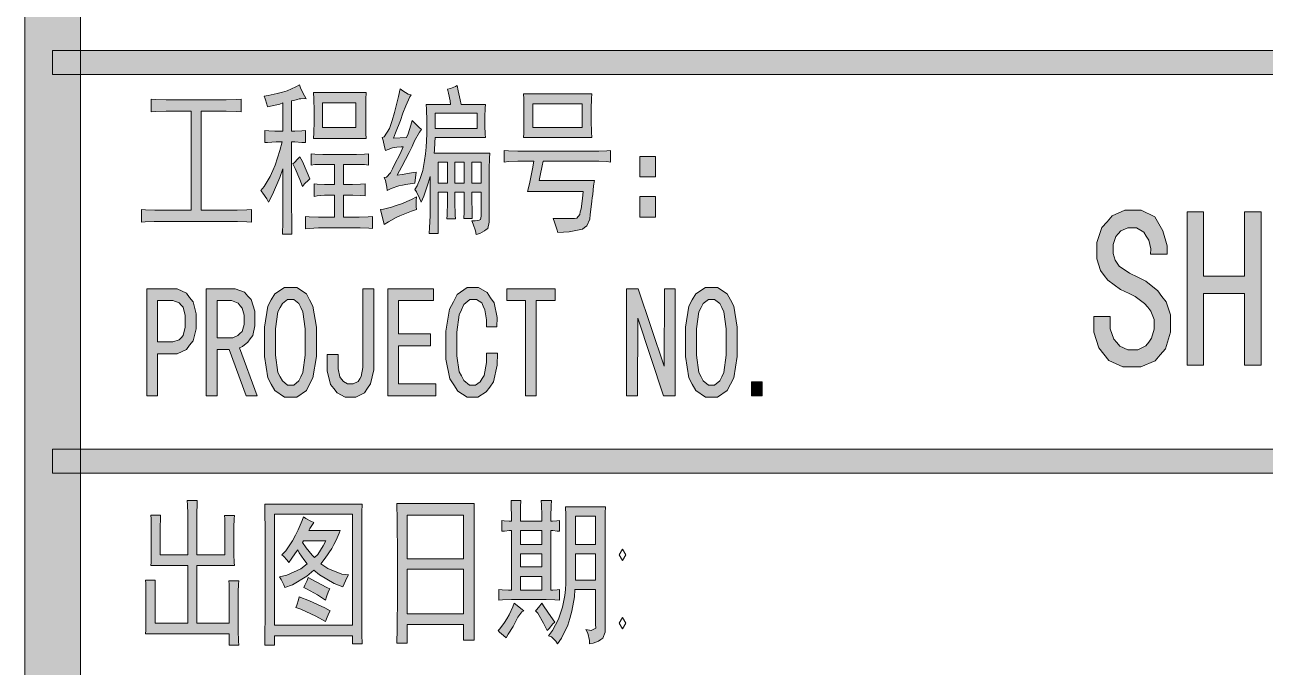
# Model space of a CAD drawing. Header units: millimetres. Extents: x -4415 to 173792, y -78716 to 47289.
# Drawn here: x 160225 to 164888, y -66875 to -64460 of the extents above; entities that cross this region are included whole.
import ezdxf

# ---------------------------------------------------------------- set-up
doc = ezdxf.new("R2010")
doc.units = ezdxf.units.MM

msp = doc.modelspace()

# ---------------------------------------------------------------- hatches: boundary and pattern name
h = msp.add_hatch(color=0)
h.dxf.hatch_style = 2
h.paths.add_polyline_path([(160434.1, -75715.9), (160224.8, -75715.9), (160224.8, 44288.1), (160434.1, 44288.1)])
h = msp.add_hatch(color=0)
h.dxf.hatch_style = 2
h.paths.add_polyline_path([(170791.2, -64555.9), (170791.2, -64646), (160328.9, -64646), (160328.9, -64555.9)])
h = msp.add_hatch(color=0)
h.dxf.hatch_style = 2
h.paths.add_polyline_path([(161124.4, -64727.6), (161139.4, -64725.5), (161173.8, -64718), (161193.1, -64712.6), (161211.4, -64707.2), (161243.6, -64693.3), (161257.5, -64685.8), (161262.9, -64700.8), (161275.8, -64726.6), (161282.2, -64737.3), (161275.8, -64736.2), (161262.9, -64737.3), (161256.4, -64738.4), (161250, -64740.5), (161235, -64743.7), (161227.5, -64744.8), (161227.5, -64859.7), (161239.3, -64859.7), (161266.1, -64858.6), (161280.1, -64857.5), (161280.1, -64902.6), (161266.1, -64901.5), (161239.3, -64899.4), (161227.5, -64899.4), (161227.5, -65106.6), (161227.5, -65133.4), (161228.5, -65202.1), (161228.5, -65246.1), (161193.1, -65246.1), (161194.2, -65202.1), (161195.2, -65134.5), (161195.2, -65109.8), (161195.2, -65001.4), (161183.4, -65033.6), (161155.5, -65096.9), (161140.5, -65125.9), (161134.1, -65114.1), (161120.1, -65092.6), (161112.6, -65083), (161124.4, -65066.9), (161146.9, -65029.3), (161156.6, -65007.8), (161166.3, -64987.4), (161183.4, -64932.7), (161192, -64899.4), (161169.5, -64899.4), (161137.3, -64901.5), (161126.5, -64902.6), (161126.5, -64857.5), (161141.6, -64858.6), (161164.1, -64859.7), (161170.6, -64859.7), (161195.2, -64859.7), (161195.2, -64753.4), (161183.4, -64757.7), (161154.5, -64764.1), (161137.3, -64768.4), (161134.1, -64757.7), (161128.7, -64737.3)])
h = msp.add_hatch(color=0)
h.paths.add_polyline_path([(161507.6, -64713.7), (161506.6, -64739.4), (161506.6, -64786.7), (161506.6, -64808.1), (161506.6, -64828.5), (161506.6, -64868.3), (161507.6, -64887.6), (161310.1, -64887.6), (161311.2, -64866.1), (161312.3, -64823.2), (161312.3, -64802.8), (161312.3, -64783.4), (161311.2, -64738.4), (161310.1, -64713.7)])
h.paths.add_polyline_path([(161469, -64845.7), (161469, -64753.4), (161343.4, -64753.4), (161343.4, -64845.7)])
h = msp.add_hatch(color=0)
h.dxf.hatch_style = 2
h.paths.add_polyline_path([(161677.2, -64723.3), (161671.9, -64729.8), (161656.9, -64764.1), (161646.1, -64792), (161636.5, -64818.9), (161618.2, -64866.1), (161610.7, -64885.4), (161660.1, -64883.3), (161665.4, -64869.3), (161676.2, -64837.1), (161681.5, -64819.9), (161689.1, -64828.5), (161706.2, -64844.6), (161715.9, -64853.2), (161708.4, -64862.9), (161690.1, -64896.2), (161680.5, -64917.6), (161669.7, -64939.1), (161641.8, -64992.8), (161624.6, -65025), (161642.9, -65021.8), (161678.3, -65016.4), (161695.5, -65013.2), (161691.2, -65055), (161681.5, -65056.1), (161656.9, -65060.4), (161644, -65062.6), (161631.1, -65064.7), (161602.1, -65075.4), (161587.1, -65083), (161586, -65070.1), (161580.6, -65045.4), (161576.3, -65033.6), (161583.9, -65032.5), (161598.9, -65016.4), (161606.4, -65001.4), (161615, -64985.3), (161635.4, -64944.5), (161647.2, -64918.7), (161639.7, -64918.7), (161623.6, -64919.8), (161616.1, -64920.9), (161607.5, -64921.9), (161590.3, -64928.4), (161580.6, -64932.7), (161577.4, -64918.7), (161572, -64894), (161567.8, -64883.3), (161576.3, -64881.1), (161595.7, -64848.9), (161605.3, -64818.9), (161615, -64788.8), (161630, -64728.7), (161635.4, -64699.7), (161646.1, -64708.3), (161666.5, -64720.1)])
h = msp.add_hatch(color=0)
h.paths.add_polyline_path([(161850.1, -64687.9), (161854.4, -64707.2), (161860.8, -64741.6), (161865.1, -64758.8), (161956.4, -64758.8), (161955.3, -64772.7), (161954.2, -64804.9), (161954.2, -64822.1), (161954.2, -64839.3), (161955.3, -64870.4), (161956.4, -64883.3), (161767.4, -64883.3), (161766.3, -64901.5), (161765.3, -64930.5), (161764.2, -64942.3), (161972.5, -64942.3), (161971.4, -64960.6), (161970.3, -65001.4), (161970.3, -65021.8), (161970.3, -65184.9), (161970.3, -65202.1), (161964.9, -65224.7), (161959.6, -65228.9), (161953.1, -65234.3), (161934.9, -65244), (161920.9, -65248.3), (161918.8, -65234.3), (161910.2, -65208.6), (161904.8, -65196.7), (161917.7, -65196.7), (161932.7, -65194.6), (161938.1, -65191.4), (161940.3, -65178.5), (161940.3, -65167.8), (161940.3, -65088.3), (161904.8, -65088.3), (161904.8, -65114.1), (161905.9, -65163.5), (161907, -65187.1), (161874.8, -65187.1), (161875.8, -65163.5), (161876.9, -65114.1), (161876.9, -65088.3), (161841.5, -65088.3), (161841.5, -65124.8), (161842.6, -65175.3), (161843.6, -65189.2), (161811.4, -65189.2), (161812.5, -65175.3), (161813.6, -65124.8), (161813.6, -65088.3), (161778.2, -65088.3), (161778.2, -65244), (161744.9, -65244), (161746, -65221.4), (161748.1, -65177.4), (161748.1, -65156), (161748.1, -65029.3), (161740.6, -65055), (161724.5, -65103.4), (161714.8, -65125.9), (161708.4, -65110.9), (161696.6, -65087.2), (161691.2, -65078.7), (161699.8, -65064.7), (161711.6, -65036.8), (161715.9, -65021.8), (161721.3, -65007.8), (161727.7, -64969.2), (161730.9, -64944.5), (161733.1, -64919.8), (161736.3, -64870.4), (161736.3, -64845.7), (161736.3, -64821), (161735.2, -64777), (161734.1, -64758.8), (161825.4, -64758.8), (161824.3, -64745.9), (161817.9, -64716.9), (161813.6, -64701.9), (161825.4, -64698.6), (161843.6, -64691.1)])
h.paths.add_polyline_path([(161925.2, -64850), (161925.2, -64792), (161767.4, -64792), (161767.4, -64850)])
h.paths.add_polyline_path([(161876.9, -65055), (161876.9, -64975.6), (161841.5, -64975.6), (161841.5, -65055)])
h.paths.add_polyline_path([(161940.3, -65055), (161940.3, -64975.6), (161904.8, -64975.6), (161904.8, -65055)])
h.paths.add_polyline_path([(161813.6, -65055), (161813.6, -64975.6), (161778.2, -64975.6), (161778.2, -65055)])
h = msp.add_hatch(color=0)
h.dxf.hatch_style = 2
h.paths.add_polyline_path([(160960.2, -64741.6), (160981.6, -64741.6), (161020.3, -64740.5), (161038.5, -64739.4), (161038.5, -64786.7), (161020.3, -64785.6), (160981.6, -64784.5), (160960.2, -64784.5), (160888.2, -64784.5), (160888.2, -65156), (161003.1, -65156), (161023.5, -65156), (161060, -65154.9), (161077.2, -65153.8), (161077.2, -65201), (161060, -65200), (161024.6, -65198.9), (161004.2, -65198.9), (160730.4, -65198.9), (160711.1, -65198.9), (160677.8, -65200), (160663.9, -65201), (160663.9, -65153.8), (160678.9, -65154.9), (160713.2, -65156), (160732.6, -65156), (160849.6, -65156), (160849.6, -64784.5), (160778.7, -64784.5), (160756.2, -64784.5), (160716.5, -64785.6), (160699.3, -64786.7), (160699.3, -64739.4), (160716.5, -64740.5), (160756.2, -64741.6), (160778.7, -64741.6)])
h = msp.add_hatch(color=0)
h.paths.add_polyline_path([(162355.7, -64719), (162354.6, -64736.2), (162353.6, -64775.9), (162353.6, -64798.5), (162353.6, -64821), (162354.6, -64862.9), (162355.7, -64883.3), (162099.1, -64883.3), (162100.2, -64867.2), (162101.3, -64828.5), (162101.3, -64806), (162101.3, -64782.4), (162100.2, -64738.4), (162099.1, -64719)])
h.paths.add_polyline_path([(162320.3, -64845.7), (162320.3, -64756.6), (162134.6, -64756.6), (162134.6, -64845.7)])
h = msp.add_hatch(color=0)
h.dxf.hatch_style = 2
h.paths.add_polyline_path([(161457.2, -64946.6), (161471.1, -64946.6), (161501.2, -64945.5), (161517.3, -64944.5), (161517.3, -64987.4), (161501.2, -64985.3), (161471.1, -64984.2), (161457.2, -64984.2), (161422.8, -64984.2), (161422.8, -65060.4), (161442.2, -65060.4), (161456.1, -65060.4), (161487.2, -65058.3), (161504.4, -65057.2), (161504.4, -65102.3), (161487.2, -65101.2), (161458.3, -65100.1), (161447.5, -65100.1), (161422.8, -65100.1), (161422.8, -65182.8), (161465.8, -65182.8), (161481.9, -65182.8), (161515.2, -65181.7), (161532.3, -65179.6), (161532.3, -65224.7), (161518.4, -65223.6), (161485.1, -65222.5), (161465.8, -65222.5), (161347.7, -65222.5), (161328.4, -65222.5), (161294, -65224.7), (161280.1, -65226.8), (161280.1, -65179.6), (161294, -65181.7), (161328.4, -65182.8), (161347.7, -65182.8), (161389.6, -65182.8), (161389.6, -65100.1), (161364.9, -65100.1), (161350.9, -65100.1), (161324.1, -65102.3), (161312.3, -65104.4), (161312.3, -65057.2), (161324.1, -65058.3), (161350.9, -65060.4), (161364.9, -65060.4), (161389.6, -65060.4), (161389.6, -64984.2), (161361.6, -64984.2), (161345.5, -64984.2), (161315.5, -64985.3), (161301.5, -64987.4), (161301.5, -64944.5), (161315.5, -64945.5), (161345.5, -64946.6), (161361.6, -64946.6)])
h = msp.add_hatch(color=0)
h.dxf.hatch_style = 2
h.paths.add_polyline_path([(162366.4, -64934.8), (162382.5, -64934.8), (162412.6, -64933.7), (162426.5, -64932.7), (162426.5, -64975.6), (162412.6, -64973.5), (162382.5, -64972.4), (162366.4, -64972.4), (162173.2, -64972.4), (162170, -64989.6), (162162.5, -65026.1), (162158.2, -65045.4), (162366.4, -65045.4), (162363.2, -65064.7), (162360, -65096.9), (162357.8, -65109.8), (162356.8, -65122.7), (162352.5, -65153.8), (162350.3, -65172.1), (162348.2, -65190.3), (162337.4, -65215), (162328.9, -65221.4), (162321.3, -65227.9), (162270.9, -65237.5), (162228, -65240.8), (162224.7, -65227.9), (162216.1, -65201), (162210.8, -65187.1), (162243, -65188.2), (162282.7, -65188.2), (162291.3, -65187.1), (162299.9, -65186), (162310.6, -65173.1), (162312.8, -65162.4), (162316, -65151.7), (162321.3, -65113), (162323.5, -65086.2), (162114.2, -65086.2), (162121.7, -65057.2), (162133.5, -65001.4), (162138.9, -64972.4), (162095.9, -64972.4), (162077.7, -64972.4), (162043.3, -64973.5), (162027.2, -64975.6), (162027.2, -64932.7), (162043.3, -64933.7), (162077.7, -64934.8), (162095.9, -64934.8)])
h = msp.add_hatch(color=0)
h.dxf.hatch_style = 2
h.paths.add_polyline_path([(161258.6, -64956.3), (161268.2, -64973.5), (161286.5, -65015.3), (161296.2, -65038.9), (161290.8, -65043.2), (161276.8, -65057.2), (161268.2, -65066.9), (161258.6, -65041.1), (161241.4, -64999.2), (161232.8, -64982), (161238.2, -64976.7), (161251.1, -64963.8)])
h = msp.add_hatch(color=0)
h.dxf.hatch_style = 2
h.paths.add_polyline_path([(162537.1, -64954.1), (162596.2, -64954.1), (162596.2, -65031.4), (162537.1, -65031.4)])
h = msp.add_hatch(color=0)
h.dxf.hatch_style = 2
h.paths.add_polyline_path([(161696.6, -65106.6), (161695.5, -65119.5), (161695.5, -65143.1), (161696.6, -65153.8), (161678.3, -65160.2), (161647.2, -65172.1), (161634.3, -65177.4), (161621.4, -65183.9), (161592.4, -65200), (161576.3, -65210.7), (161562.4, -65153.8), (161573.1, -65152.7), (161603.2, -65145.2), (161621.4, -65138.8), (161640.8, -65132.3), (161678.3, -65116.2)])
h = msp.add_hatch(color=0)
h.dxf.hatch_style = 2
h.paths.add_polyline_path([(162537.1, -65104.4), (162596.2, -65104.4), (162596.2, -65182.8), (162537.1, -65182.8)])
h = msp.add_hatch(color=0)
h.dxf.hatch_style = 2
h.paths.add_polyline_path([(164531.7, -65576.8), (164531.7, -65615.4), (164512.4, -65677.7), (164493, -65700.2), (164473.7, -65722.8), (164420, -65745.3), (164386.8, -65745.3), (164352.4, -65745.3), (164299.8, -65721.7), (164281.6, -65698.1), (164262.2, -65674.5), (164244, -65615.4), (164244, -65580), (164244, -65556.4), (164305.2, -65556.4), (164305.2, -65576.8), (164305.2, -65602.5), (164318.1, -65641.2), (164329.9, -65654.1), (164341.7, -65668), (164370.7, -65680.9), (164386.8, -65680.9), (164408.2, -65680.9), (164439.4, -65666.9), (164450.1, -65653), (164459.8, -65638), (164470.5, -65603.6), (164470.5, -65583.2), (164470.5, -65567.1), (164457.6, -65536), (164445.8, -65520.9), (164434, -65507), (164398.6, -65481.2), (164376, -65469.4), (164343.8, -65454.4), (164296.6, -65420), (164282.6, -65401.8), (164268.7, -65383.5), (164254.7, -65339.5), (164254.7, -65313.8), (164254.7, -65278.3), (164274, -65221.4), (164293.4, -65200), (164312.7, -65177.4), (164359.9, -65156), (164386.8, -65156), (164421.1, -65156), (164472.6, -65181.7), (164487.7, -65207.5), (164502.7, -65234.3), (164518.8, -65290.1), (164518.8, -65321.3), (164456.5, -65321.3), (164457.6, -65301.9), (164450.1, -65268.7), (164440.4, -65253.6), (164430.8, -65238.6), (164403.9, -65222.5), (164386.8, -65222.5), (164370.7, -65222.5), (164344.9, -65234.3), (164335.2, -65245.1), (164325.6, -65255.8), (164315.9, -65285.8), (164315.9, -65304.1), (164315.9, -65319.1), (164323.4, -65344.9), (164330.9, -65355.6), (164338.4, -65367.4), (164377.1, -65393.2), (164408.2, -65408.2), (164438.3, -65423.3), (164483.4, -65459.8), (164499.5, -65481.2), (164515.6, -65501.6), (164531.7, -65549.9)])
h = msp.add_hatch(color=0)
h.dxf.hatch_style = 2
h.paths.add_polyline_path([(164872, -65738.9), (164809.7, -65738.9), (164809.7, -65469.4), (164656.2, -65469.4), (164656.2, -65738.9), (164593.9, -65738.9), (164593.9, -65162.4), (164656.2, -65162.4), (164656.2, -65405), (164809.7, -65405), (164809.7, -65162.4), (164872, -65162.4)])
h = msp.add_hatch(color=0)
h.paths.add_polyline_path([(160868.9, -65574.6), (160868.9, -65602.5), (160857.1, -65647.6), (160844.2, -65663.7), (160832.4, -65679.8), (160798.1, -65697), (160775.5, -65697), (160724, -65697), (160724, -65854.8), (160683.2, -65854.8), (160683.2, -65452.2), (160775.5, -65452.2), (160798.1, -65452.2), (160832.4, -65468.3), (160844.2, -65484.4), (160857.1, -65501.6), (160868.9, -65545.6)])
h.paths.add_polyline_path([(160828.1, -65574.6), (160828.1, -65552.1), (160820.6, -65520.9), (160813.1, -65513.4), (160804.5, -65504.8), (160780.9, -65496.3), (160764.8, -65496.3), (160724, -65496.3), (160724, -65651.9), (160764.8, -65651.9), (160780.9, -65651.9), (160804.5, -65643.3), (160813.1, -65635.8), (160820.6, -65627.2), (160828.1, -65596.1)])
h = msp.add_hatch(color=0)
h.paths.add_polyline_path([(161098.6, -65854.8), (161056.8, -65854.8), (160992.4, -65679.8), (160947.3, -65679.8), (160947.3, -65854.8), (160906.5, -65854.8), (160906.5, -65452.2), (160994.5, -65452.2), (161016, -65452.2), (161050.3, -65465.1), (161063.2, -65479.1), (161076.1, -65492), (161090, -65536), (161090, -65567.1), (161090, -65590.7), (161081.5, -65627.2), (161071.8, -65640.1), (161063.2, -65653), (161042.8, -65669.1), (161032.1, -65673.4)])
h.paths.add_polyline_path([(161049.3, -65567.1), (161049.3, -65551), (161041.7, -65525.2), (161034.2, -65515.6), (161026.7, -65505.9), (161002, -65496.3), (160985.9, -65496.3), (160947.3, -65496.3), (160947.3, -65635.8), (160996.7, -65635.8), (161007.4, -65635.8), (161025.6, -65627.2), (161033.2, -65619.7), (161041.7, -65612.2), (161049.3, -65586.4)])
h = msp.add_hatch(color=0)
h.paths.add_polyline_path([(161320.8, -65651.9), (161320.8, -65706.7), (161308, -65787.2), (161295.1, -65810.8), (161283.3, -65834.4), (161246.8, -65859.1), (161224.2, -65859.1), (161200.6, -65859.1), (161165.2, -65834.4), (161151.2, -65810.8), (161138.4, -65787.2), (161125.5, -65706.7), (161125.5, -65651.9), (161125.5, -65596.1), (161138.4, -65517.7), (161151.2, -65494.1), (161165.2, -65470.5), (161200.6, -65446.9), (161224.2, -65446.9), (161246.8, -65446.9), (161283.3, -65470.5), (161295.1, -65494.1), (161308, -65517.7), (161320.8, -65596.1)])
h.paths.add_polyline_path([(161279, -65651.9), (161279, -65602.5), (161270.4, -65538.1), (161262.9, -65522), (161255.4, -65507), (161236, -65492), (161224.2, -65492), (161212.4, -65492), (161193.1, -65507), (161184.5, -65522), (161175.9, -65538.1), (161167.3, -65602.5), (161167.3, -65651.9), (161167.3, -65701.3), (161175.9, -65766.8), (161184.5, -65782.9), (161193.1, -65797.9), (161212.4, -65814), (161224.2, -65814), (161236, -65814), (161255.4, -65797.9), (161262.9, -65782.9), (161270.4, -65766.8), (161279, -65701.3)])
h = msp.add_hatch(color=0)
h.dxf.hatch_style = 2
h.paths.add_polyline_path([(161536.6, -65720.6), (161536.6, -65757.1), (161524.8, -65809.7), (161513, -65825.8), (161501.2, -65843), (161469, -65859.1), (161448.6, -65859.1), (161429.3, -65859.1), (161399.2, -65843), (161386.3, -65826.9), (161374.5, -65811.9), (161361.6, -65760.3), (161361.6, -65724.9), (161361.6, -65699.1), (161402.4, -65699.1), (161402.4, -65732.4), (161402.4, -65752.8), (161408.9, -65782.9), (161415.3, -65791.5), (161422.8, -65801.1), (161437.9, -65809.7), (161446.4, -65809.7), (161459.3, -65809.7), (161477.6, -65800.1), (161484, -65790.4), (161489.4, -65781.8), (161495.8, -65747.4), (161495.8, -65722.8), (161495.8, -65452.2), (161536.6, -65452.2)])
h = msp.add_hatch(color=0)
h.dxf.hatch_style = 2
h.paths.add_polyline_path([(161769.6, -65854.8), (161589.2, -65854.8), (161589.2, -65452.2), (161761, -65452.2), (161761, -65496.3), (161630, -65496.3), (161630, -65620.8), (161750.2, -65620.8), (161750.2, -65665.9), (161630, -65665.9), (161630, -65809.7), (161769.6, -65809.7)])
h = msp.add_hatch(color=0)
h.dxf.hatch_style = 2
h.paths.add_polyline_path([(162001.4, -65693.8), (162000.4, -65738.9), (161986.4, -65802.2), (161972.5, -65821.5), (161959.6, -65839.8), (161927.4, -65859.1), (161909.1, -65859.1), (161887.7, -65859.1), (161852.2, -65836.5), (161837.2, -65812.9), (161822.2, -65790.4), (161807.1, -65716.3), (161807.1, -65665.9), (161807.1, -65611.1), (161821.1, -65528.5), (161836.1, -65501.6), (161850.1, -65473.7), (161887.7, -65446.9), (161911.3, -65446.9), (161930.6, -65446.9), (161962.8, -65466.2), (161975.7, -65485.5), (161988.6, -65504.8), (162000.4, -65559.6), (161999.3, -65595), (161960.7, -65595), (161960.7, -65569.2), (161954.2, -65530.6), (161947.8, -65517.7), (161942.4, -65504.8), (161923.1, -65492), (161911.3, -65492), (161897.3, -65492), (161874.8, -65511.3), (161866.2, -65530.6), (161857.6, -65549.9), (161849, -65615.4), (161849, -65661.6), (161849, -65703.4), (161857.6, -65763.6), (161866.2, -65779.7), (161874.8, -65796.8), (161896.2, -65814), (161909.1, -65814), (161918.8, -65814), (161937, -65802.2), (161944.6, -65789.3), (161952.1, -65777.5), (161960.7, -65729.2), (161960.7, -65693.8)])
h = msp.add_hatch(color=0)
h.dxf.hatch_style = 2
h.paths.add_polyline_path([(162218.3, -65496.3), (162147.4, -65496.3), (162147.4, -65854.8), (162106.6, -65854.8), (162106.6, -65496.3), (162036.9, -65496.3), (162036.9, -65452.2), (162218.3, -65452.2)])
h = msp.add_hatch(color=0)
h.dxf.hatch_style = 2
h.paths.add_polyline_path([(162670.2, -65854.8), (162626.2, -65854.8), (162529.6, -65562.8), (162527.5, -65854.8), (162486.7, -65854.8), (162486.7, -65452.2), (162530.7, -65452.2), (162628.4, -65743.2), (162629.4, -65452.2), (162670.2, -65452.2)])
h = msp.add_hatch(color=0)
h.paths.add_polyline_path([(162903.2, -65651.9), (162903.2, -65706.7), (162890.3, -65787.2), (162877.4, -65810.8), (162864.5, -65834.4), (162829.1, -65859.1), (162806.6, -65859.1), (162783, -65859.1), (162747.5, -65834.4), (162733.6, -65810.8), (162720.7, -65787.2), (162707.8, -65706.7), (162707.8, -65651.9), (162707.8, -65596.1), (162720.7, -65517.7), (162733.6, -65494.1), (162747.5, -65470.5), (162783, -65446.9), (162806.6, -65446.9), (162829.1, -65446.9), (162864.5, -65470.5), (162877.4, -65494.1), (162890.3, -65517.7), (162903.2, -65596.1)])
h.paths.add_polyline_path([(162861.3, -65651.9), (162861.3, -65602.5), (162852.7, -65538.1), (162845.2, -65522), (162837.7, -65507), (162817.3, -65492), (162806.6, -65492), (162794.8, -65492), (162775.4, -65507), (162766.8, -65522), (162758.3, -65538.1), (162749.7, -65602.5), (162749.7, -65651.9), (162749.7, -65701.3), (162758.3, -65766.8), (162766.8, -65782.9), (162775.4, -65797.9), (162794.8, -65814), (162806.6, -65814), (162817.3, -65814), (162837.7, -65797.9), (162845.2, -65782.9), (162852.7, -65766.8), (162861.3, -65701.3)])
h = msp.add_hatch(color=0)
h.dxf.hatch_style = 2
h.paths.add_polyline_path([(162996.6, -65854.8), (162956.9, -65854.8), (162956.9, -65802.2), (162996.6, -65802.2)])
h = msp.add_hatch(color=0)
h.dxf.hatch_style = 2
h.paths.add_polyline_path([(170791.2, -66054.5), (170791.2, -66144.6), (160328.9, -66144.6), (160328.9, -66054.5)])
h = msp.add_hatch(color=0)
h.dxf.hatch_style = 2
h.paths.add_polyline_path([(160734.7, -66302.4), (160734.7, -66317.5), (160733.6, -66345.4), (160733.6, -66358.3), (160733.6, -66452.7), (160837.8, -66452.7), (160837.8, -66314.3), (160837.8, -66297.1), (160836.7, -66264.9), (160835.6, -66247.7), (160873.2, -66247.7), (160872.1, -66261.7), (160871.1, -66294.9), (160871.1, -66314.3), (160871.1, -66452.7), (160977.3, -66452.7), (160977.3, -66365.8), (160977.3, -66346.5), (160976.3, -66316.4), (160975.2, -66304.6), (161012.8, -66304.6), (161011.7, -66316.4), (161010.6, -66347.5), (161010.6, -66367.9), (161010.6, -66431.3), (161010.6, -66450.6), (161011.7, -66480.6), (161012.8, -66492.5), (160871.1, -66492.5), (160871.1, -66709.3), (160993.4, -66709.3), (160993.4, -66610.5), (160993.4, -66593.4), (160992.4, -66562.2), (160991.3, -66549.4), (161028.9, -66549.4), (161027.8, -66562.2), (161026.7, -66591.2), (161026.7, -66608.4), (161026.7, -66713.6), (161026.7, -66737.2), (161027.8, -66776.9), (161028.9, -66792), (160993.4, -66792), (160993.4, -66749), (160678.9, -66749), (160680, -66735.1), (160680, -66700.7), (160680, -66681.4), (160680, -66610.5), (160680, -66590.1), (160680, -66559), (160678.9, -66547.2), (160715.4, -66547.2), (160715.4, -66559), (160714.3, -66590.1), (160714.3, -66610.5), (160714.3, -66709.3), (160837.8, -66709.3), (160837.8, -66492.5), (160698.2, -66492.5), (160699.3, -66480.6), (160700.4, -66451.7), (160700.4, -66433.4), (160700.4, -66360.4), (160700.4, -66345.4), (160699.3, -66316.4), (160698.2, -66302.4)])
h = msp.add_hatch(color=0)
h.paths.add_polyline_path([(162054, -66326.1), (162054, -66307.8), (162053, -66269.2), (162053, -66247.7), (162089.5, -66247.7), (162088.4, -66271.3), (162088.4, -66310), (162088.4, -66326.1), (162167.8, -66326.1), (162167.8, -66303.5), (162166.8, -66264.9), (162165.7, -66247.7), (162204.3, -66247.7), (162203.3, -66268.1), (162202.2, -66306.7), (162202.2, -66326.1), (162208.6, -66326.1), (162224.7, -66323.9), (162234.4, -66322.8), (162234.4, -66363.6), (162225.8, -66362.6), (162209.7, -66360.4), (162202.2, -66360.4), (162202.2, -66584.8), (162209.7, -66584.8), (162225.8, -66583.7), (162234.4, -66582.6), (162234.4, -66622.3), (162217.2, -66621.3), (162185, -66620.2), (162168.9, -66620.2), (162073.4, -66620.2), (162054, -66620.2), (162020.8, -66621.3), (162006.8, -66622.3), (162006.8, -66582.6), (162019.7, -66583.7), (162043.3, -66584.8), (162054, -66584.8), (162054, -66360.4), (162046.5, -66360.4), (162028.3, -66362.6), (162017.5, -66363.6), (162017.5, -66322.8), (162027.2, -66323.9), (162045.5, -66326.1)])
h.paths.add_polyline_path([(162167.8, -66413), (162167.8, -66360.4), (162088.4, -66360.4), (162088.4, -66413)])
h.paths.add_polyline_path([(162167.8, -66584.8), (162167.8, -66533.2), (162088.4, -66533.2), (162088.4, -66584.8)])
h.paths.add_polyline_path([(162167.8, -66497.8), (162167.8, -66448.4), (162088.4, -66448.4), (162088.4, -66497.8)])
h = msp.add_hatch(color=0)
h.paths.add_polyline_path([(161492.6, -66261.7), (161491.5, -66291.7), (161491.5, -66356.1), (161491.5, -66391.5), (161491.5, -66643.8), (161491.5, -66680.3), (161491.5, -66752.2), (161492.6, -66786.6), (161457.2, -66786.6), (161457.2, -66756.5), (161163, -66756.5), (161163, -66792), (161127.6, -66792), (161127.6, -66755.5), (161128.7, -66680.3), (161128.7, -66641.7), (161128.7, -66391.5), (161128.7, -66357.2), (161127.6, -66292.8), (161127.6, -66261.7)])
h.paths.add_polyline_path([(161457.2, -66716.8), (161457.2, -66299.2), (161163, -66299.2), (161163, -66716.8)])
h = msp.add_hatch(color=0)
h.paths.add_polyline_path([(161914.5, -66259.5), (161913.4, -66317.5), (161913.4, -66445.2), (161913.4, -66516.1), (161913.4, -66586.9), (161913.4, -66715.7), (161914.5, -66772.6), (161873.7, -66772.6), (161873.7, -66713.6), (161662.2, -66713.6), (161662.2, -66784.4), (161623.6, -66784.4), (161624.6, -66730.8), (161625.7, -66603), (161625.7, -66530), (161625.7, -66457), (161624.6, -66321.8), (161623.6, -66259.5)])
h.paths.add_polyline_path([(161873.7, -66673.9), (161873.7, -66506.4), (161662.2, -66506.4), (161662.2, -66673.9)])
h.paths.add_polyline_path([(161873.7, -66466.7), (161873.7, -66302.4), (161662.2, -66302.4), (161662.2, -66466.7)])
h = msp.add_hatch(color=0)
h.paths.add_polyline_path([(162333.2, -66732.9), (162353.6, -66736.1), (162371.8, -66727.6), (162370.7, -66713.6), (162370.7, -66582.6), (162292.4, -66582.6), (162291.3, -66610.5), (162281.6, -66664.2), (162273, -66691.1), (162265.5, -66716.8), (162241.9, -66765.1), (162226.9, -66786.6), (162221.5, -66776.9), (162204.3, -66760.8), (162193.6, -66756.5), (162208.6, -66736.1), (162231.2, -66694.3), (162238.7, -66671.7), (162246.2, -66649.2), (162254.8, -66605.2), (162256.9, -66582.6), (162258, -66560.1), (162259.1, -66487.1), (162259.1, -66436.6), (162259.1, -66384), (162258, -66302.4), (162256.9, -66271.3), (162407.2, -66271.3), (162406.2, -66293.9), (162406.2, -66347.5), (162406.2, -66379.7), (162406.2, -66725.4), (162406.2, -66742.6), (162397.6, -66765.1), (162390.1, -66770.5), (162381.5, -66776.9), (162361.1, -66784.4), (162347.1, -66786.6), (162347.1, -66773.7), (162340.7, -66746.9)])
h.paths.add_polyline_path([(162370.7, -66413), (162370.7, -66306.7), (162294.5, -66306.7), (162294.5, -66413)])
h.paths.add_polyline_path([(162370.7, -66547.2), (162370.7, -66448.4), (162294.5, -66448.4), (162294.5, -66547.2)])
h = msp.add_hatch(color=0)
h.paths.add_polyline_path([(161311.2, -66330.4), (161305.8, -66337.9), (161296.2, -66352.9), (161291.9, -66360.4), (161409.9, -66360.4), (161406.7, -66371.2), (161394.9, -66396.9), (161386.3, -66413), (161378.8, -66428), (161354.1, -66464.5), (161337, -66486), (161363.8, -66503.2), (161416.4, -66524.7), (161441.1, -66527.9), (161435.7, -66538.6), (161425, -66561.2), (161420.7, -66573), (161387.4, -66560.1), (161332.7, -66527.9), (161311.2, -66509.6), (161285.4, -66532.2), (161230.7, -66564.4), (161201.7, -66575.1), (161198.5, -66564.4), (161188.8, -66545.1), (161182.4, -66535.4), (161210.3, -66529), (161261.8, -66504.3), (161286.5, -66486), (161273.6, -66469.9), (161256.4, -66444.1), (161251.1, -66433.4), (161242.5, -66445.2), (161226.4, -66468.8), (161217.8, -66480.6), (161211.4, -66472.1), (161197.4, -66457), (161191, -66452.7), (161206, -66436.6), (161231.7, -66399.1), (161242.5, -66378.7), (161252.1, -66358.3), (161267.2, -66322.8), (161272.5, -66308.9), (161281.1, -66315.3), (161300.5, -66326.1)])
h.paths.add_polyline_path([(161268.2, -66405.5), (161282.2, -66425.9), (161304.7, -66453.8), (161314.4, -66462.4), (161326.2, -66450.6), (161346.6, -66418.4), (161356.3, -66399.1), (161272.5, -66399.1)])
h = msp.add_hatch(color=0)
h.dxf.hatch_style = 2
h.paths.add_polyline_path([(161289.7, -66537.5), (161319.8, -66553.6), (161360.6, -66575.1), (161371.3, -66579.4), (161367, -66589.1), (161358.4, -66610.5), (161355.2, -66622.3), (161325.1, -66603), (161284.3, -66579.4), (161273.6, -66575.1), (161277.9, -66566.5), (161286.5, -66548.3)])
h = msp.add_hatch(color=0)
h.dxf.hatch_style = 2
h.paths.add_polyline_path([(161256.4, -66610.5), (161295.1, -66625.6), (161353.1, -66651.3), (161372.4, -66662.1), (161368.1, -66671.7), (161359.5, -66692.1), (161355.2, -66702.9), (161318.7, -66682.5), (161262.9, -66656.7), (161243.6, -66650.3), (161246.8, -66641.7), (161253.2, -66621.3)])
h = msp.add_hatch(color=0)
h.dxf.hatch_style = 2
h.paths.add_polyline_path([(162100.2, -66662.1), (162093.8, -66666.4), (162078.7, -66686.8), (162069.1, -66703.9), (162060.5, -66721.1), (162042.2, -66750.1), (162033.7, -66764), (162024, -66755.5), (162009, -66742.6), (162003.6, -66737.2), (162011.1, -66729.7), (162028.3, -66706.1), (162036.9, -66692.1), (162045.5, -66677.1), (162059.4, -66648.1), (162064.8, -66634.2)])
h = msp.add_hatch(color=0)
h.dxf.hatch_style = 2
h.paths.add_polyline_path([(162188.2, -66737.2), (162174.3, -66709.3), (162152.8, -66671.7), (162144.2, -66662.1), (162149.6, -66657.8), (162161.4, -66643.8), (162167.8, -66634.2), (162177.5, -66648.1), (162202.2, -66683.5), (162217.2, -66705), (162209.7, -66711.4), (162195.7, -66728.6)])

# ---------------------------------------------------------------- linework, layer by layer
at = {"color": 0, "lineweight": 0}
for points in [[(160434.1, -75715.9), (160224.8, -75715.9), (160224.8, 44288.1), (160434.1, 44288.1)], [(170791.2, -64555.9), (170791.2, -64646), (160328.9, -64646), (160328.9, -64555.9)], [(161124.4, -64727.6), (161139.4, -64725.5), (161173.8, -64718), (161193.1, -64712.6), (161211.4, -64707.2), (161243.6, -64693.3), (161257.5, -64685.8), (161262.9, -64700.8), (161275.8, -64726.6), (161282.2, -64737.3), (161275.8, -64736.2), (161262.9, -64737.3), (161256.4, -64738.4), (161250, -64740.5), (161235, -64743.7), (161227.5, -64744.8), (161227.5, -64859.7), (161239.3, -64859.7), (161266.1, -64858.6), (161280.1, -64857.5), (161280.1, -64902.6), (161266.1, -64901.5), (161239.3, -64899.4), (161227.5, -64899.4), (161227.5, -65106.6), (161227.5, -65133.4), (161228.5, -65202.1), (161228.5, -65246.1), (161193.1, -65246.1), (161194.2, -65202.1), (161195.2, -65134.5), (161195.2, -65109.8), (161195.2, -65001.4), (161183.4, -65033.6), (161155.5, -65096.9), (161140.5, -65125.9), (161134.1, -65114.1), (161120.1, -65092.6), (161112.6, -65083), (161124.4, -65066.9), (161146.9, -65029.3), (161156.6, -65007.8), (161166.3, -64987.4), (161183.4, -64932.7), (161192, -64899.4), (161169.5, -64899.4), (161137.3, -64901.5), (161126.5, -64902.6), (161126.5, -64857.5), (161141.6, -64858.6), (161164.1, -64859.7), (161170.6, -64859.7), (161195.2, -64859.7), (161195.2, -64753.4), (161183.4, -64757.7), (161154.5, -64764.1), (161137.3, -64768.4), (161134.1, -64757.7), (161128.7, -64737.3)], [(161507.6, -64713.7), (161506.6, -64739.4), (161506.6, -64786.7), (161506.6, -64808.1), (161506.6, -64828.5), (161506.6, -64868.3), (161507.6, -64887.6), (161310.1, -64887.6), (161311.2, -64866.1), (161312.3, -64823.2), (161312.3, -64802.8), (161312.3, -64783.4), (161311.2, -64738.4), (161310.1, -64713.7)], [(161677.2, -64723.3), (161671.9, -64729.8), (161656.9, -64764.1), (161646.1, -64792), (161636.5, -64818.9), (161618.2, -64866.1), (161610.7, -64885.4), (161660.1, -64883.3), (161665.4, -64869.3), (161676.2, -64837.1), (161681.5, -64819.9), (161689.1, -64828.5), (161706.2, -64844.6), (161715.9, -64853.2), (161708.4, -64862.9), (161690.1, -64896.2), (161680.5, -64917.6), (161669.7, -64939.1), (161641.8, -64992.8), (161624.6, -65025), (161642.9, -65021.8), (161678.3, -65016.4), (161695.5, -65013.2), (161691.2, -65055), (161681.5, -65056.1), (161656.9, -65060.4), (161644, -65062.6), (161631.1, -65064.7), (161602.1, -65075.4), (161587.1, -65083), (161586, -65070.1), (161580.6, -65045.4), (161576.3, -65033.6), (161583.9, -65032.5), (161598.9, -65016.4), (161606.4, -65001.4), (161615, -64985.3), (161635.4, -64944.5), (161647.2, -64918.7), (161639.7, -64918.7), (161623.6, -64919.8), (161616.1, -64920.9), (161607.5, -64921.9), (161590.3, -64928.4), (161580.6, -64932.7), (161577.4, -64918.7), (161572, -64894), (161567.8, -64883.3), (161576.3, -64881.1), (161595.7, -64848.9), (161605.3, -64818.9), (161615, -64788.8), (161630, -64728.7), (161635.4, -64699.7), (161646.1, -64708.3), (161666.5, -64720.1)], [(161850.1, -64687.9), (161854.4, -64707.2), (161860.8, -64741.6), (161865.1, -64758.8), (161956.4, -64758.8), (161955.3, -64772.7), (161954.2, -64804.9), (161954.2, -64822.1), (161954.2, -64839.3), (161955.3, -64870.4), (161956.4, -64883.3), (161767.4, -64883.3), (161766.3, -64901.5), (161765.3, -64930.5), (161764.2, -64942.3), (161972.5, -64942.3), (161971.4, -64960.6), (161970.3, -65001.4), (161970.3, -65021.8), (161970.3, -65184.9), (161970.3, -65202.1), (161964.9, -65224.7), (161959.6, -65228.9), (161953.1, -65234.3), (161934.9, -65244), (161920.9, -65248.3), (161918.8, -65234.3), (161910.2, -65208.6), (161904.8, -65196.7), (161917.7, -65196.7), (161932.7, -65194.6), (161938.1, -65191.4), (161940.3, -65178.5), (161940.3, -65167.8), (161940.3, -65088.3), (161904.8, -65088.3), (161904.8, -65114.1), (161905.9, -65163.5), (161907, -65187.1), (161874.8, -65187.1), (161875.8, -65163.5), (161876.9, -65114.1), (161876.9, -65088.3), (161841.5, -65088.3), (161841.5, -65124.8), (161842.6, -65175.3), (161843.6, -65189.2), (161811.4, -65189.2), (161812.5, -65175.3), (161813.6, -65124.8), (161813.6, -65088.3), (161778.2, -65088.3), (161778.2, -65244), (161744.9, -65244), (161746, -65221.4), (161748.1, -65177.4), (161748.1, -65156), (161748.1, -65029.3), (161740.6, -65055), (161724.5, -65103.4), (161714.8, -65125.9), (161708.4, -65110.9), (161696.6, -65087.2), (161691.2, -65078.7), (161699.8, -65064.7), (161711.6, -65036.8), (161715.9, -65021.8), (161721.3, -65007.8), (161727.7, -64969.2), (161730.9, -64944.5), (161733.1, -64919.8), (161736.3, -64870.4), (161736.3, -64845.7), (161736.3, -64821), (161735.2, -64777), (161734.1, -64758.8), (161825.4, -64758.8), (161824.3, -64745.9), (161817.9, -64716.9), (161813.6, -64701.9), (161825.4, -64698.6), (161843.6, -64691.1)], [(160960.2, -64741.6), (160981.6, -64741.6), (161020.3, -64740.5), (161038.5, -64739.4), (161038.5, -64786.7), (161020.3, -64785.6), (160981.6, -64784.5), (160960.2, -64784.5), (160888.2, -64784.5), (160888.2, -65156), (161003.1, -65156), (161023.5, -65156), (161060, -65154.9), (161077.2, -65153.8), (161077.2, -65201), (161060, -65200), (161024.6, -65198.9), (161004.2, -65198.9), (160730.4, -65198.9), (160711.1, -65198.9), (160677.8, -65200), (160663.9, -65201), (160663.9, -65153.8), (160678.9, -65154.9), (160713.2, -65156), (160732.6, -65156), (160849.6, -65156), (160849.6, -64784.5), (160778.7, -64784.5), (160756.2, -64784.5), (160716.5, -64785.6), (160699.3, -64786.7), (160699.3, -64739.4), (160716.5, -64740.5), (160756.2, -64741.6), (160778.7, -64741.6)], [(161469, -64845.7), (161469, -64753.4), (161343.4, -64753.4), (161343.4, -64845.7)], [(162355.7, -64719), (162354.6, -64736.2), (162353.6, -64775.9), (162353.6, -64798.5), (162353.6, -64821), (162354.6, -64862.9), (162355.7, -64883.3), (162099.1, -64883.3), (162100.2, -64867.2), (162101.3, -64828.5), (162101.3, -64806), (162101.3, -64782.4), (162100.2, -64738.4), (162099.1, -64719)], [(162320.3, -64845.7), (162320.3, -64756.6), (162134.6, -64756.6), (162134.6, -64845.7)], [(161925.2, -64850), (161925.2, -64792), (161767.4, -64792), (161767.4, -64850)], [(161457.2, -64946.6), (161471.1, -64946.6), (161501.2, -64945.5), (161517.3, -64944.5), (161517.3, -64987.4), (161501.2, -64985.3), (161471.1, -64984.2), (161457.2, -64984.2), (161422.8, -64984.2), (161422.8, -65060.4), (161442.2, -65060.4), (161456.1, -65060.4), (161487.2, -65058.3), (161504.4, -65057.2), (161504.4, -65102.3), (161487.2, -65101.2), (161458.3, -65100.1), (161447.5, -65100.1), (161422.8, -65100.1), (161422.8, -65182.8), (161465.8, -65182.8), (161481.9, -65182.8), (161515.2, -65181.7), (161532.3, -65179.6), (161532.3, -65224.7), (161518.4, -65223.6), (161485.1, -65222.5), (161465.8, -65222.5), (161347.7, -65222.5), (161328.4, -65222.5), (161294, -65224.7), (161280.1, -65226.8), (161280.1, -65179.6), (161294, -65181.7), (161328.4, -65182.8), (161347.7, -65182.8), (161389.6, -65182.8), (161389.6, -65100.1), (161364.9, -65100.1), (161350.9, -65100.1), (161324.1, -65102.3), (161312.3, -65104.4), (161312.3, -65057.2), (161324.1, -65058.3), (161350.9, -65060.4), (161364.9, -65060.4), (161389.6, -65060.4), (161389.6, -64984.2), (161361.6, -64984.2), (161345.5, -64984.2), (161315.5, -64985.3), (161301.5, -64987.4), (161301.5, -64944.5), (161315.5, -64945.5), (161345.5, -64946.6), (161361.6, -64946.6)], [(162366.4, -64934.8), (162382.5, -64934.8), (162412.6, -64933.7), (162426.5, -64932.7), (162426.5, -64975.6), (162412.6, -64973.5), (162382.5, -64972.4), (162366.4, -64972.4), (162173.2, -64972.4), (162170, -64989.6), (162162.5, -65026.1), (162158.2, -65045.4), (162366.4, -65045.4), (162363.2, -65064.7), (162360, -65096.9), (162357.8, -65109.8), (162356.8, -65122.7), (162352.5, -65153.8), (162350.3, -65172.1), (162348.2, -65190.3), (162337.4, -65215), (162328.9, -65221.4), (162321.3, -65227.9), (162270.9, -65237.5), (162228, -65240.8), (162224.7, -65227.9), (162216.1, -65201), (162210.8, -65187.1), (162243, -65188.2), (162282.7, -65188.2), (162291.3, -65187.1), (162299.9, -65186), (162310.6, -65173.1), (162312.8, -65162.4), (162316, -65151.7), (162321.3, -65113), (162323.5, -65086.2), (162114.2, -65086.2), (162121.7, -65057.2), (162133.5, -65001.4), (162138.9, -64972.4), (162095.9, -64972.4), (162077.7, -64972.4), (162043.3, -64973.5), (162027.2, -64975.6), (162027.2, -64932.7), (162043.3, -64933.7), (162077.7, -64934.8), (162095.9, -64934.8)], [(161258.6, -64956.3), (161268.2, -64973.5), (161286.5, -65015.3), (161296.2, -65038.9), (161290.8, -65043.2), (161276.8, -65057.2), (161268.2, -65066.9), (161258.6, -65041.1), (161241.4, -64999.2), (161232.8, -64982), (161238.2, -64976.7), (161251.1, -64963.8)], [(161813.6, -65055), (161813.6, -64975.6), (161778.2, -64975.6), (161778.2, -65055)], [(161876.9, -65055), (161876.9, -64975.6), (161841.5, -64975.6), (161841.5, -65055)], [(161940.3, -65055), (161940.3, -64975.6), (161904.8, -64975.6), (161904.8, -65055)], [(162537.1, -64954.1), (162596.2, -64954.1), (162596.2, -65031.4), (162537.1, -65031.4)], [(161696.6, -65106.6), (161695.5, -65119.5), (161695.5, -65143.1), (161696.6, -65153.8), (161678.3, -65160.2), (161647.2, -65172.1), (161634.3, -65177.4), (161621.4, -65183.9), (161592.4, -65200), (161576.3, -65210.7), (161562.4, -65153.8), (161573.1, -65152.7), (161603.2, -65145.2), (161621.4, -65138.8), (161640.8, -65132.3), (161678.3, -65116.2)], [(162537.1, -65104.4), (162596.2, -65104.4), (162596.2, -65182.8), (162537.1, -65182.8)], [(164531.7, -65576.8), (164531.7, -65615.4), (164512.4, -65677.7), (164493, -65700.2), (164473.7, -65722.8), (164420, -65745.3), (164386.8, -65745.3), (164352.4, -65745.3), (164299.8, -65721.7), (164281.6, -65698.1), (164262.2, -65674.5), (164244, -65615.4), (164244, -65580), (164244, -65556.4), (164305.2, -65556.4), (164305.2, -65576.8), (164305.2, -65602.5), (164318.1, -65641.2), (164329.9, -65654.1), (164341.7, -65668), (164370.7, -65680.9), (164386.8, -65680.9), (164408.2, -65680.9), (164439.4, -65666.9), (164450.1, -65653), (164459.8, -65638), (164470.5, -65603.6), (164470.5, -65583.2), (164470.5, -65567.1), (164457.6, -65536), (164445.8, -65520.9), (164434, -65507), (164398.6, -65481.2), (164376, -65469.4), (164343.8, -65454.4), (164296.6, -65420), (164282.6, -65401.8), (164268.7, -65383.5), (164254.7, -65339.5), (164254.7, -65313.8), (164254.7, -65278.3), (164274, -65221.4), (164293.4, -65200), (164312.7, -65177.4), (164359.9, -65156), (164386.8, -65156), (164421.1, -65156), (164472.6, -65181.7), (164487.7, -65207.5), (164502.7, -65234.3), (164518.8, -65290.1), (164518.8, -65321.3), (164456.5, -65321.3), (164457.6, -65301.9), (164450.1, -65268.7), (164440.4, -65253.6), (164430.8, -65238.6), (164403.9, -65222.5), (164386.8, -65222.5), (164370.7, -65222.5), (164344.9, -65234.3), (164335.2, -65245.1), (164325.6, -65255.8), (164315.9, -65285.8), (164315.9, -65304.1), (164315.9, -65319.1), (164323.4, -65344.9), (164330.9, -65355.6), (164338.4, -65367.4), (164377.1, -65393.2), (164408.2, -65408.2), (164438.3, -65423.3), (164483.4, -65459.8), (164499.5, -65481.2), (164515.6, -65501.6), (164531.7, -65549.9)], [(164872, -65738.9), (164809.7, -65738.9), (164809.7, -65469.4), (164656.2, -65469.4), (164656.2, -65738.9), (164593.9, -65738.9), (164593.9, -65162.4), (164656.2, -65162.4), (164656.2, -65405), (164809.7, -65405), (164809.7, -65162.4), (164872, -65162.4)], [(160868.9, -65574.6), (160868.9, -65602.5), (160857.1, -65647.6), (160844.2, -65663.7), (160832.4, -65679.8), (160798.1, -65697), (160775.5, -65697), (160724, -65697), (160724, -65854.8), (160683.2, -65854.8), (160683.2, -65452.2), (160775.5, -65452.2), (160798.1, -65452.2), (160832.4, -65468.3), (160844.2, -65484.4), (160857.1, -65501.6), (160868.9, -65545.6)], [(161098.6, -65854.8), (161056.8, -65854.8), (160992.4, -65679.8), (160947.3, -65679.8), (160947.3, -65854.8), (160906.5, -65854.8), (160906.5, -65452.2), (160994.5, -65452.2), (161016, -65452.2), (161050.3, -65465.1), (161063.2, -65479.1), (161076.1, -65492), (161090, -65536), (161090, -65567.1), (161090, -65590.7), (161081.5, -65627.2), (161071.8, -65640.1), (161063.2, -65653), (161042.8, -65669.1), (161032.1, -65673.4)], [(161320.8, -65651.9), (161320.8, -65706.7), (161308, -65787.2), (161295.1, -65810.8), (161283.3, -65834.4), (161246.8, -65859.1), (161224.2, -65859.1), (161200.6, -65859.1), (161165.2, -65834.4), (161151.2, -65810.8), (161138.4, -65787.2), (161125.5, -65706.7), (161125.5, -65651.9), (161125.5, -65596.1), (161138.4, -65517.7), (161151.2, -65494.1), (161165.2, -65470.5), (161200.6, -65446.9), (161224.2, -65446.9), (161246.8, -65446.9), (161283.3, -65470.5), (161295.1, -65494.1), (161308, -65517.7), (161320.8, -65596.1)], [(161536.6, -65720.6), (161536.6, -65757.1), (161524.8, -65809.7), (161513, -65825.8), (161501.2, -65843), (161469, -65859.1), (161448.6, -65859.1), (161429.3, -65859.1), (161399.2, -65843), (161386.3, -65826.9), (161374.5, -65811.9), (161361.6, -65760.3), (161361.6, -65724.9), (161361.6, -65699.1), (161402.4, -65699.1), (161402.4, -65732.4), (161402.4, -65752.8), (161408.9, -65782.9), (161415.3, -65791.5), (161422.8, -65801.1), (161437.9, -65809.7), (161446.4, -65809.7), (161459.3, -65809.7), (161477.6, -65800.1), (161484, -65790.4), (161489.4, -65781.8), (161495.8, -65747.4), (161495.8, -65722.8), (161495.8, -65452.2), (161536.6, -65452.2)], [(161769.6, -65854.8), (161589.2, -65854.8), (161589.2, -65452.2), (161761, -65452.2), (161761, -65496.3), (161630, -65496.3), (161630, -65620.8), (161750.2, -65620.8), (161750.2, -65665.9), (161630, -65665.9), (161630, -65809.7), (161769.6, -65809.7)], [(162001.4, -65693.8), (162000.4, -65738.9), (161986.4, -65802.2), (161972.5, -65821.5), (161959.6, -65839.8), (161927.4, -65859.1), (161909.1, -65859.1), (161887.7, -65859.1), (161852.2, -65836.5), (161837.2, -65812.9), (161822.2, -65790.4), (161807.1, -65716.3), (161807.1, -65665.9), (161807.1, -65611.1), (161821.1, -65528.5), (161836.1, -65501.6), (161850.1, -65473.7), (161887.7, -65446.9), (161911.3, -65446.9), (161930.6, -65446.9), (161962.8, -65466.2), (161975.7, -65485.5), (161988.6, -65504.8), (162000.4, -65559.6), (161999.3, -65595), (161960.7, -65595), (161960.7, -65569.2), (161954.2, -65530.6), (161947.8, -65517.7), (161942.4, -65504.8), (161923.1, -65492), (161911.3, -65492), (161897.3, -65492), (161874.8, -65511.3), (161866.2, -65530.6), (161857.6, -65549.9), (161849, -65615.4), (161849, -65661.6), (161849, -65703.4), (161857.6, -65763.6), (161866.2, -65779.7), (161874.8, -65796.8), (161896.2, -65814), (161909.1, -65814), (161918.8, -65814), (161937, -65802.2), (161944.6, -65789.3), (161952.1, -65777.5), (161960.7, -65729.2), (161960.7, -65693.8)], [(162218.3, -65496.3), (162147.4, -65496.3), (162147.4, -65854.8), (162106.6, -65854.8), (162106.6, -65496.3), (162036.9, -65496.3), (162036.9, -65452.2), (162218.3, -65452.2)], [(162670.2, -65854.8), (162626.2, -65854.8), (162529.6, -65562.8), (162527.5, -65854.8), (162486.7, -65854.8), (162486.7, -65452.2), (162530.7, -65452.2), (162628.4, -65743.2), (162629.4, -65452.2), (162670.2, -65452.2)], [(162903.2, -65651.9), (162903.2, -65706.7), (162890.3, -65787.2), (162877.4, -65810.8), (162864.5, -65834.4), (162829.1, -65859.1), (162806.6, -65859.1), (162783, -65859.1), (162747.5, -65834.4), (162733.6, -65810.8), (162720.7, -65787.2), (162707.8, -65706.7), (162707.8, -65651.9), (162707.8, -65596.1), (162720.7, -65517.7), (162733.6, -65494.1), (162747.5, -65470.5), (162783, -65446.9), (162806.6, -65446.9), (162829.1, -65446.9), (162864.5, -65470.5), (162877.4, -65494.1), (162890.3, -65517.7), (162903.2, -65596.1)], [(160828.1, -65574.6), (160828.1, -65552.1), (160820.6, -65520.9), (160813.1, -65513.4), (160804.5, -65504.8), (160780.9, -65496.3), (160764.8, -65496.3), (160724, -65496.3), (160724, -65651.9), (160764.8, -65651.9), (160780.9, -65651.9), (160804.5, -65643.3), (160813.1, -65635.8), (160820.6, -65627.2), (160828.1, -65596.1)], [(161049.3, -65567.1), (161049.3, -65551), (161041.7, -65525.2), (161034.2, -65515.6), (161026.7, -65505.9), (161002, -65496.3), (160985.9, -65496.3), (160947.3, -65496.3), (160947.3, -65635.8), (160996.7, -65635.8), (161007.4, -65635.8), (161025.6, -65627.2), (161033.2, -65619.7), (161041.7, -65612.2), (161049.3, -65586.4)], [(161279, -65651.9), (161279, -65602.5), (161270.4, -65538.1), (161262.9, -65522), (161255.4, -65507), (161236, -65492), (161224.2, -65492), (161212.4, -65492), (161193.1, -65507), (161184.5, -65522), (161175.9, -65538.1), (161167.3, -65602.5), (161167.3, -65651.9), (161167.3, -65701.3), (161175.9, -65766.8), (161184.5, -65782.9), (161193.1, -65797.9), (161212.4, -65814), (161224.2, -65814), (161236, -65814), (161255.4, -65797.9), (161262.9, -65782.9), (161270.4, -65766.8), (161279, -65701.3)], [(162861.3, -65651.9), (162861.3, -65602.5), (162852.7, -65538.1), (162845.2, -65522), (162837.7, -65507), (162817.3, -65492), (162806.6, -65492), (162794.8, -65492), (162775.4, -65507), (162766.8, -65522), (162758.3, -65538.1), (162749.7, -65602.5), (162749.7, -65651.9), (162749.7, -65701.3), (162758.3, -65766.8), (162766.8, -65782.9), (162775.4, -65797.9), (162794.8, -65814), (162806.6, -65814), (162817.3, -65814), (162837.7, -65797.9), (162845.2, -65782.9), (162852.7, -65766.8), (162861.3, -65701.3)], [(162996.6, -65854.8), (162956.9, -65854.8), (162956.9, -65802.2), (162996.6, -65802.2)], [(170791.2, -66054.5), (170791.2, -66144.6), (160328.9, -66144.6), (160328.9, -66054.5)], [(160734.7, -66302.4), (160734.7, -66317.5), (160733.6, -66345.4), (160733.6, -66358.3), (160733.6, -66452.7), (160837.8, -66452.7), (160837.8, -66314.3), (160837.8, -66297.1), (160836.7, -66264.9), (160835.6, -66247.7), (160873.2, -66247.7), (160872.1, -66261.7), (160871.1, -66294.9), (160871.1, -66314.3), (160871.1, -66452.7), (160977.3, -66452.7), (160977.3, -66365.8), (160977.3, -66346.5), (160976.3, -66316.4), (160975.2, -66304.6), (161012.8, -66304.6), (161011.7, -66316.4), (161010.6, -66347.5), (161010.6, -66367.9), (161010.6, -66431.3), (161010.6, -66450.6), (161011.7, -66480.6), (161012.8, -66492.5), (160871.1, -66492.5), (160871.1, -66709.3), (160993.4, -66709.3), (160993.4, -66610.5), (160993.4, -66593.4), (160992.4, -66562.2), (160991.3, -66549.4), (161028.9, -66549.4), (161027.8, -66562.2), (161026.7, -66591.2), (161026.7, -66608.4), (161026.7, -66713.6), (161026.7, -66737.2), (161027.8, -66776.9), (161028.9, -66792), (160993.4, -66792), (160993.4, -66749), (160678.9, -66749), (160680, -66735.1), (160680, -66700.7), (160680, -66681.4), (160680, -66610.5), (160680, -66590.1), (160680, -66559), (160678.9, -66547.2), (160715.4, -66547.2), (160715.4, -66559), (160714.3, -66590.1), (160714.3, -66610.5), (160714.3, -66709.3), (160837.8, -66709.3), (160837.8, -66492.5), (160698.2, -66492.5), (160699.3, -66480.6), (160700.4, -66451.7), (160700.4, -66433.4), (160700.4, -66360.4), (160700.4, -66345.4), (160699.3, -66316.4), (160698.2, -66302.4)], [(162054, -66326.1), (162054, -66307.8), (162053, -66269.2), (162053, -66247.7), (162089.5, -66247.7), (162088.4, -66271.3), (162088.4, -66310), (162088.4, -66326.1), (162167.8, -66326.1), (162167.8, -66303.5), (162166.8, -66264.9), (162165.7, -66247.7), (162204.3, -66247.7), (162203.3, -66268.1), (162202.2, -66306.7), (162202.2, -66326.1), (162208.6, -66326.1), (162224.7, -66323.9), (162234.4, -66322.8), (162234.4, -66363.6), (162225.8, -66362.6), (162209.7, -66360.4), (162202.2, -66360.4), (162202.2, -66584.8), (162209.7, -66584.8), (162225.8, -66583.7), (162234.4, -66582.6), (162234.4, -66622.3), (162217.2, -66621.3), (162185, -66620.2), (162168.9, -66620.2), (162073.4, -66620.2), (162054, -66620.2), (162020.8, -66621.3), (162006.8, -66622.3), (162006.8, -66582.6), (162019.7, -66583.7), (162043.3, -66584.8), (162054, -66584.8), (162054, -66360.4), (162046.5, -66360.4), (162028.3, -66362.6), (162017.5, -66363.6), (162017.5, -66322.8), (162027.2, -66323.9), (162045.5, -66326.1)], [(161492.6, -66261.7), (161491.5, -66291.7), (161491.5, -66356.1), (161491.5, -66391.5), (161491.5, -66643.8), (161491.5, -66680.3), (161491.5, -66752.2), (161492.6, -66786.6), (161457.2, -66786.6), (161457.2, -66756.5), (161163, -66756.5), (161163, -66792), (161127.6, -66792), (161127.6, -66755.5), (161128.7, -66680.3), (161128.7, -66641.7), (161128.7, -66391.5), (161128.7, -66357.2), (161127.6, -66292.8), (161127.6, -66261.7)], [(161457.2, -66716.8), (161457.2, -66299.2), (161163, -66299.2), (161163, -66716.8)], [(161914.5, -66259.5), (161913.4, -66317.5), (161913.4, -66445.2), (161913.4, -66516.1), (161913.4, -66586.9), (161913.4, -66715.7), (161914.5, -66772.6), (161873.7, -66772.6), (161873.7, -66713.6), (161662.2, -66713.6), (161662.2, -66784.4), (161623.6, -66784.4), (161624.6, -66730.8), (161625.7, -66603), (161625.7, -66530), (161625.7, -66457), (161624.6, -66321.8), (161623.6, -66259.5)], [(161873.7, -66466.7), (161873.7, -66302.4), (161662.2, -66302.4), (161662.2, -66466.7)], [(162333.2, -66732.9), (162353.6, -66736.1), (162371.8, -66727.6), (162370.7, -66713.6), (162370.7, -66582.6), (162292.4, -66582.6), (162291.3, -66610.5), (162281.6, -66664.2), (162273, -66691.1), (162265.5, -66716.8), (162241.9, -66765.1), (162226.9, -66786.6), (162221.5, -66776.9), (162204.3, -66760.8), (162193.6, -66756.5), (162208.6, -66736.1), (162231.2, -66694.3), (162238.7, -66671.7), (162246.2, -66649.2), (162254.8, -66605.2), (162256.9, -66582.6), (162258, -66560.1), (162259.1, -66487.1), (162259.1, -66436.6), (162259.1, -66384), (162258, -66302.4), (162256.9, -66271.3), (162407.2, -66271.3), (162406.2, -66293.9), (162406.2, -66347.5), (162406.2, -66379.7), (162406.2, -66725.4), (162406.2, -66742.6), (162397.6, -66765.1), (162390.1, -66770.5), (162381.5, -66776.9), (162361.1, -66784.4), (162347.1, -66786.6), (162347.1, -66773.7), (162340.7, -66746.9)], [(161311.2, -66330.4), (161305.8, -66337.9), (161296.2, -66352.9), (161291.9, -66360.4), (161409.9, -66360.4), (161406.7, -66371.2), (161394.9, -66396.9), (161386.3, -66413), (161378.8, -66428), (161354.1, -66464.5), (161337, -66486), (161363.8, -66503.2), (161416.4, -66524.7), (161441.1, -66527.9), (161435.7, -66538.6), (161425, -66561.2), (161420.7, -66573), (161387.4, -66560.1), (161332.7, -66527.9), (161311.2, -66509.6), (161285.4, -66532.2), (161230.7, -66564.4), (161201.7, -66575.1), (161198.5, -66564.4), (161188.8, -66545.1), (161182.4, -66535.4), (161210.3, -66529), (161261.8, -66504.3), (161286.5, -66486), (161273.6, -66469.9), (161256.4, -66444.1), (161251.1, -66433.4), (161242.5, -66445.2), (161226.4, -66468.8), (161217.8, -66480.6), (161211.4, -66472.1), (161197.4, -66457), (161191, -66452.7), (161206, -66436.6), (161231.7, -66399.1), (161242.5, -66378.7), (161252.1, -66358.3), (161267.2, -66322.8), (161272.5, -66308.9), (161281.1, -66315.3), (161300.5, -66326.1)], [(162370.7, -66413), (162370.7, -66306.7), (162294.5, -66306.7), (162294.5, -66413)], [(162167.8, -66413), (162167.8, -66360.4), (162088.4, -66360.4), (162088.4, -66413)], [(161268.2, -66405.5), (161282.2, -66425.9), (161304.7, -66453.8), (161314.4, -66462.4), (161326.2, -66450.6), (161346.6, -66418.4), (161356.3, -66399.1), (161272.5, -66399.1)], [(162471.6, -66430.2), (162458.8, -66451.7), (162471.6, -66473.1), (162484.5, -66451.7)], [(162167.8, -66497.8), (162167.8, -66448.4), (162088.4, -66448.4), (162088.4, -66497.8)], [(162370.7, -66547.2), (162370.7, -66448.4), (162294.5, -66448.4), (162294.5, -66547.2)], [(161873.7, -66673.9), (161873.7, -66506.4), (161662.2, -66506.4), (161662.2, -66673.9)], [(162167.8, -66584.8), (162167.8, -66533.2), (162088.4, -66533.2), (162088.4, -66584.8)], [(161289.7, -66537.5), (161319.8, -66553.6), (161360.6, -66575.1), (161371.3, -66579.4), (161367, -66589.1), (161358.4, -66610.5), (161355.2, -66622.3), (161325.1, -66603), (161284.3, -66579.4), (161273.6, -66575.1), (161277.9, -66566.5), (161286.5, -66548.3)], [(161256.4, -66610.5), (161295.1, -66625.6), (161353.1, -66651.3), (161372.4, -66662.1), (161368.1, -66671.7), (161359.5, -66692.1), (161355.2, -66702.9), (161318.7, -66682.5), (161262.9, -66656.7), (161243.6, -66650.3), (161246.8, -66641.7), (161253.2, -66621.3)], [(162100.2, -66662.1), (162093.8, -66666.4), (162078.7, -66686.8), (162069.1, -66703.9), (162060.5, -66721.1), (162042.2, -66750.1), (162033.7, -66764), (162024, -66755.5), (162009, -66742.6), (162003.6, -66737.2), (162011.1, -66729.7), (162028.3, -66706.1), (162036.9, -66692.1), (162045.5, -66677.1), (162059.4, -66648.1), (162064.8, -66634.2)], [(162188.2, -66737.2), (162174.3, -66709.3), (162152.8, -66671.7), (162144.2, -66662.1), (162149.6, -66657.8), (162161.4, -66643.8), (162167.8, -66634.2), (162177.5, -66648.1), (162202.2, -66683.5), (162217.2, -66705), (162209.7, -66711.4), (162195.7, -66728.6)], [(162471.6, -66687.8), (162458.8, -66709.3), (162471.6, -66730.8), (162484.5, -66709.3)]]:
    msp.add_lwpolyline(points, close=True, dxfattribs=at)

doc.saveas('drawing.dxf')
